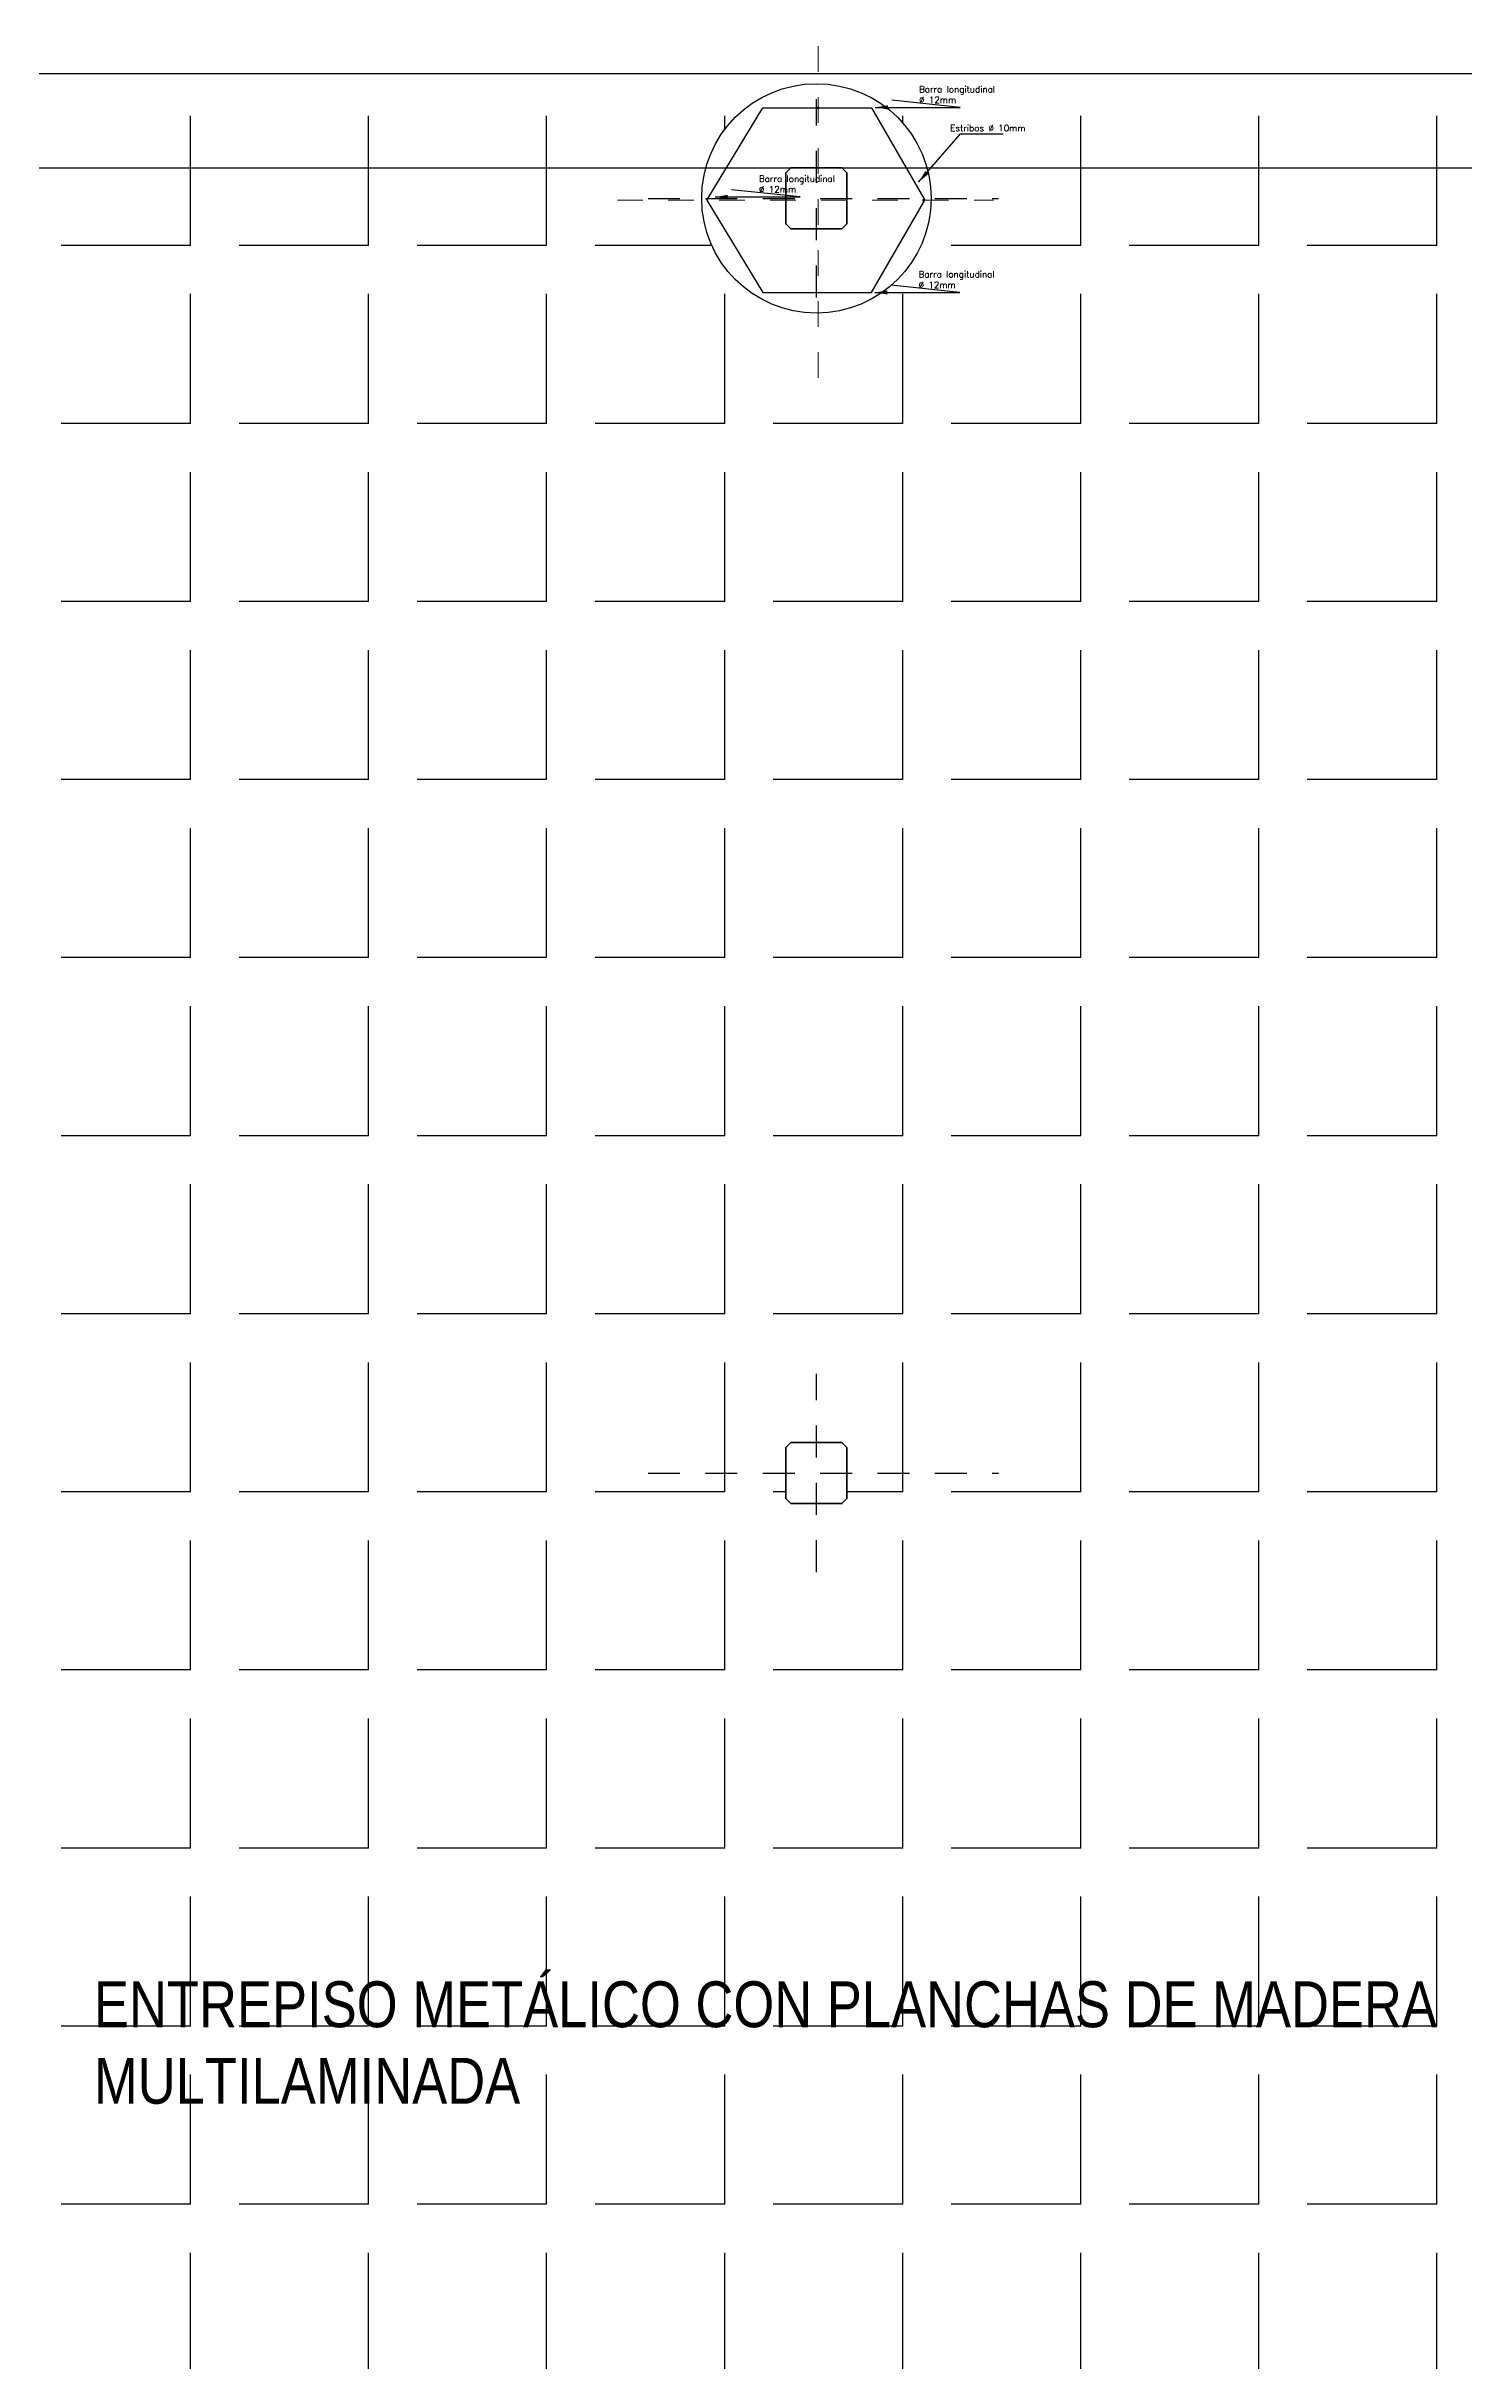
# Model space of a CAD drawing. Header units: millimetres. Extents: x -20 to 118, y -57 to 37.
# Drawn here: x 35.06 to 40.62, y -0.62 to 8.46 of the extents above; entities that cross this region are included whole.
import ezdxf

# ---------------------------------------------------------------- set-up
doc = ezdxf.new("R2010")
doc.units = ezdxf.units.MM
for name, pattern in [('DASHDOT2', [12.7, 6.35, -3.175, 0, -3.175]), ('ES00-PB-CAJA EDIFICADA$0$HIDDEN2', [0.1875, 0.125, -0.0625]), ('HIDDEN', [0.375, 0.25, -0.125])]:
    doc.linetypes.add(name, pattern=pattern)
doc.layers.get('0').update_dxf_attribs({"linetype": 'CONTINUOUS'})
doc.layers.add('0.18', color=253, linetype='CONTINUOUS', lineweight=18)
doc.layers.add('TEXTO', color=7, linetype='CONTINUOUS', lineweight=25)
doc.layers.add('diagonales', color=1, linetype='DASHDOT2')
doc.styles.add('ROMANS', font='romans')
doc.dimstyles.get("Standard").update_dxf_attribs({"dimtxt": 0.18, "dimasz": 0.18, "dimexe": 0.18, "dimexo": 0.0625, "dimgap": 0.09, "dimtad": 0, "dimtih": 1, "dimtoh": 1, "dimdec": 4, "dimzin": 0, "dimdsep": 46, "dimtxsty": 'Standard', "dimcen": 0.09, "dimadec": 0, "dimazin": 0, "dimtfac": 1, "dimtdec": 4, "dimtofl": 0, "dimtmove": 0, "dimatfit": 3, "dimfxl": 1, "dimtolj": 1, "dimtzin": 0, "dimarcsym": 0})

msp = doc.modelspace()

# ---------------------------------------------------------------- hatches: boundary and pattern name
h = msp.add_hatch()
h.set_pattern_fill('ANGLE', color=256, scale=0.1, angle=90)
h.set_pattern_definition([(90, (0, 0), (-0.6985, 4e-17), [0.508, -0.1905]), (180, (0, 0), (-9e-17, -0.6985), [0.508, -0.1905])])
h.paths.add_polyline_path([(45.5793, -2.2517), (45.0993, -2.2517), (45.0993, -2.0117), (45.5793, -2.0117), (45.5793, 2.7483), (45.0993, 2.7483), (45.0993, 2.9883), (45.5793, 2.9883), (45.5793, 7.7483), (45.0993, 7.7483), (45.0993, 7.9883), (45.3393, 7.9883), (45.3393, 8.3583), (38.0862, 8.3583), (38.0862, 8.3182, -0.414204), (38.5292, 7.8613), (38.7742, 7.8613), (38.7935, 7.8683), (38.5293, 7.8683, -1), (37.6293, 7.8683), (37.4191, 7.8683), (37.2983, 7.8613), (37.6293, 7.8613, -0.418739), (38.0793, 8.3183), (30.2093, 8.3583), (30.2093, 2.8683), (30.5793, 2.8683), (30.5793, 2.9683), (30.5793, 7.5435), (30.3831, 7.8683), (30.6018, 8.2303), (30.8233, 8.2302, 1.000127), (30.8153, 8.2302, 0.999873), (30.8233, 8.2302), (30.6018, 8.2303), (30.3831, 7.8683), (30.5793, 7.5435), (30.5793, 2.9883), (31.0593, 2.9883), (31.0593, 2.7483), (30.5793, 2.7483), (30.5793, -2.0117), (31.0593, -2.0117), (31.0593, -2.2517), (30.5793, -2.2517), (30.5793, -7.0117), (31.0593, -7.0117), (31.0593, -7.2517), (30.5793, -7.2517), (30.5793, -12.0117), (31.0593, -12.0117), (31.0593, -12.2517), (30.5793, -12.2517), (30.5793, -17.0117), (31.0593, -17.0117), (31.0593, -17.2517), (30.5793, -17.2517), (30.5793, -22.0117), (31.0593, -22.0117), (31.0593, -22.2517), (37.9593, -22.2517), (37.9593, -22.0117), (38.1993, -22.0117), (38.1993, -22.2517), (45.0993, -22.2517), (45.0993, -22.0117), (45.5793, -22.0117), (45.5793, -17.2517), (45.0993, -17.2517), (45.0993, -17.0117), (45.5793, -17.0117), (45.5793, -12.2517), (45.0993, -12.2517), (45.0993, -12.0117), (45.5793, -12.0117), (45.5793, -7.2517), (45.0993, -7.2517), (45.0993, -7.0117), (45.5793, -7.0117)])
h.paths.add_polyline_path([(37.9593, -2.0117), (38.1993, -2.0117), (38.1993, -2.2517), (37.9593, -2.2517)], flags=16)
h.paths.add_polyline_path([(37.9593, -7.0117), (38.1993, -7.0117), (38.1993, -7.2517), (37.9593, -7.2517)], flags=16)
h.paths.add_polyline_path([(37.9593, 2.7483), (37.9593, 2.9883), (38.1993, 2.9883), (38.1993, 2.7483)], flags=16)
h.paths.add_polyline_path([(38.1993, -12.0117), (38.1993, -12.2517), (37.9593, -12.2517), (37.9593, -12.0117)], flags=16)
h.paths.add_polyline_path([(31.2366, 7.8662, -3.712594), (31.2366, 7.8703), (31.0281, 8.2301), (31.2383, 7.8683)], flags=16)
h.paths.add_polyline_path([(30.5793, 7.7483), (30.5793, 7.9883), (31.0593, 7.9883), (31.0593, 7.7483)], flags=16)
h.paths.add_polyline_path([(38.1993, -17.0117), (38.1993, -17.2517), (37.9593, -17.2517), (37.9593, -17.0117)], flags=16)
at = {"layer": '0.18'}
h = msp.add_hatch(color=256, dxfattribs=at)
edge = h.paths.add_edge_path()
edge.add_arc((38.0862, 8.2233), 0.004, 0, 360)
h = msp.add_hatch(color=256, dxfattribs=at)
edge = h.paths.add_edge_path()
edge.add_arc((38.5001, 7.8613), 0.004, 0, 360)

# ---------------------------------------------------------------- linework, layer by layer
at = {"color": 1, "linetype": 'HIDDEN', "lineweight": 15, "ltscale": 0.08}
for p, q in [((38.0862, 8.4649), (38.0862, 7.1498)), ((37.2983, 7.8613), (38.7742, 7.8613))]:
    msp.add_line(p, q, dxfattribs=at)
for p, q in [((30.2093, 8.3583), (45.9493, 8.3583)), ((37.8688, 8.2233), (38.2951, 8.2232)), ((30.5793, 7.9883), (45.5793, 7.9883)), ((37.8688, 7.4993), (38.2951, 7.4994))]:
    msp.add_line(p, q)
at = {"ltscale": 0.08}
for p, q in [((37.6501, 7.8613), (37.8688, 8.2233)), ((38.2951, 8.2232), (38.5053, 7.8613)), ((37.6501, 7.8613), (37.8688, 7.4993)), ((38.2951, 7.4994), (38.5053, 7.8613))]:
    msp.add_line(p, q, dxfattribs=at)
at = {"linetype": 'ES00-PB-CAJA EDIFICADA$0$HIDDEN2'}
for p, q in [((38.0793, 7.4795), (38.0793, 8.257)), ((37.4191, 7.8683), (38.7935, 7.8683)), ((38.0793, 2.4795), (38.0793, 3.257)), ((37.4191, 2.8683), (38.7935, 2.8683))]:
    msp.add_line(p, q, dxfattribs=at)
at = {"color": 3}
msp.add_lwpolyline([(30.2093, 8.3583), (45.9493, 8.3583), (45.9493, -37.6217), (30.2093, -37.6217)], close=True, dxfattribs=at)
at = {"lineweight": 50}
for points in [[(37.9793, 7.7483), (38.1793, 7.7483), (38.1993, 7.7683), (38.1993, 7.9683), (38.1793, 7.9883), (37.9793, 7.9883), (37.9593, 7.9683), (37.9593, 7.7683)], [(37.9793, 2.7483), (38.1793, 2.7483), (38.1993, 2.7683), (38.1993, 2.9683), (38.1793, 2.9883), (37.9793, 2.9883), (37.9593, 2.9683), (37.9593, 2.7683)]]:
    msp.add_lwpolyline(points, close=True, dxfattribs=at)
msp.add_circle((38.0793, 7.8683), 0.45)
at = {"layer": '0.18'}
for centre in [(38.0862, 8.2233), (38.5001, 7.8613)]:
    msp.add_circle(centre, 0.004, dxfattribs=at)

# ---------------------------------------------------------------- texts
at = {"layer": 'diagonales', "color": 2, "char_height": 0.025, "attachment_point": 4, "style": 'ROMANS'}
for s, insert, width in [('Barra longitudinal %%C 12mm', (38.4823, 8.2757), 0.338839), ('Estribos %%C 10mm', (38.6043, 8.1441), 0.331007), ('Barra longitudinal %%C 12mm', (37.854, 7.9245), 0.338839), ('Barra longitudinal %%C 12mm', (38.4804, 7.5497), 0.338839)]:
    msp.add_mtext(s, dxfattribs=dict(at, insert=insert, width=width))
at = {"layer": 'TEXTO', "insert": (35.2448, 0.6331), "char_height": 0.18, "width": 6.311365, "attachment_point": 4}
msp.add_mtext('\\A1;{\\fArial Narrow|b0|i0|c0|p34;ENTREPISO METÁLICO CON PLANCHAS DE MADERA MULTILAMINADA}', dxfattribs=at)

# ---------------------------------------------------------------- leaders
at = {"layer": 'diagonales', "linetype": 'Continuous', "annotation_type": 0, "has_hookline": 1, "hookline_direction": 0, "text_width": 0.3274}
for points in [[(38.31, 8.2254), (38.6436, 8.2254), (38.3752, 8.2534)], [(37.6816, 7.8741), (38.0153, 7.8741), (37.7468, 7.9022)], [(38.308, 7.4993), (38.6417, 7.4993), (38.3732, 7.5274)]]:
    msp.add_leader(points, dimstyle='Standard', override={"dimasz": 0.05}, dxfattribs=at)
at = {"layer": 'diagonales', "linetype": 'Continuous'}
msp.add_leader([(38.4799, 7.9319), (38.6452, 8.121), (38.8121, 8.121)], dimstyle='Standard', override={"dimasz": 0.05}, dxfattribs=at)

doc.saveas('drawing.dxf')
